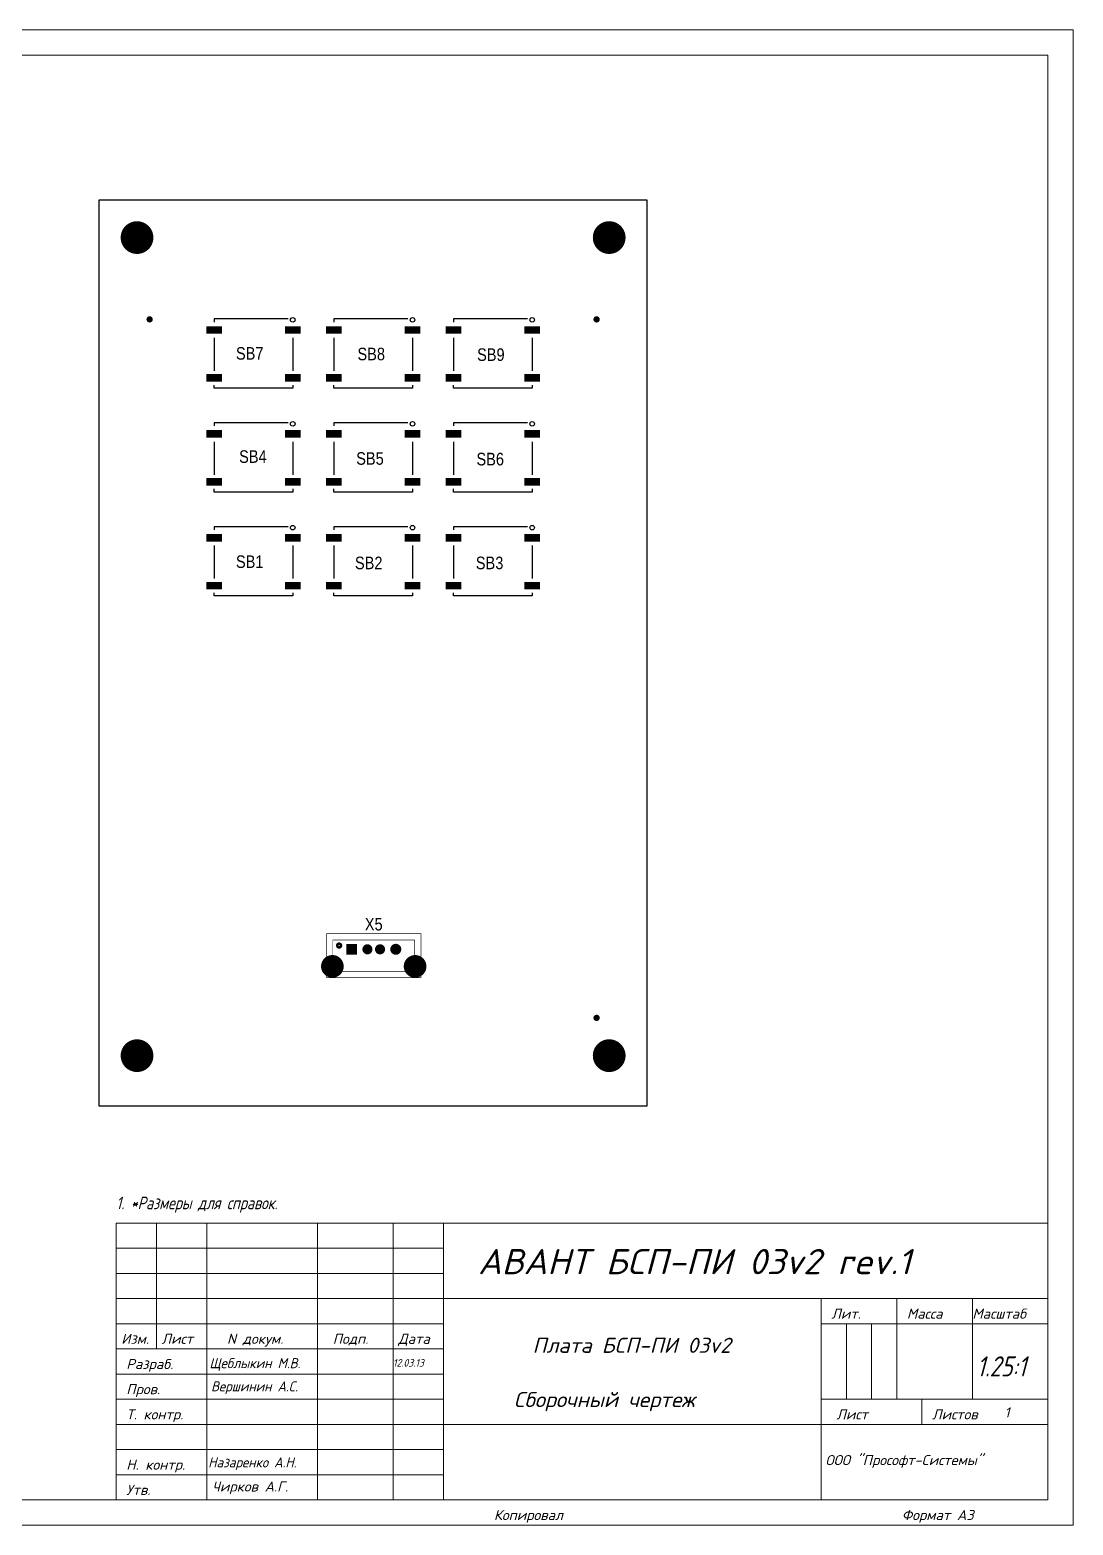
# Model space of a CAD drawing. Extents: x 25 to 880, y 8 to 306.
# Drawn here: x 238.3 to 445.4, y 7.9 to 304.9 of the extents above; entities that cross this region are included whole.
import ezdxf
from ezdxf.enums import TextEntityAlignment as Align

# ---------------------------------------------------------------- set-up
doc = ezdxf.new("R2010")
doc.units = 0
doc.header["$MEASUREMENT"] = 0
for name, color, linetype in [('BOARD', 7, 'Continuous'), ('BOTTOM', 7, 'Continuous'), ('BOTTOM_PIN', 7, 'Continuous')]:
    doc.layers.add(name, color=color, linetype=linetype)
doc.layers.add('РАМКА', color=7, linetype='Continuous', lineweight=0)
doc.styles.add('ADRF1', font='romans', dxfattribs={"oblique": 15})
doc.styles.add('ГОСТ 2.304', font='CS_Gost2304.shx')

# ---------------------------------------------------------------- blocks, each defined once
blk = doc.blocks.new('РАМКА')
at = {"layer": 'РАМКА'}
for p, q in [((420, 297), (0, 297)), ((420, 0), (420, 297)), ((20, 292), (415, 292)), ((415, 292), (415, 5)), ((230, 60), (230, 5)), ((415, 60), (230, 60)), ((238, 60), (238, 35)), ((248, 60), (248, 5)), ((270, 60), (270, 5)), ((285, 60), (285, 5)), ((295, 60), (295, 5)), ((230, 55), (295, 55)), ((230, 50), (295, 50)), ((230, 45), (415, 45)), ((370, 45), (370, 5)), ((385, 45), (385, 25)), ((400, 45), (400, 25)), ((230, 40), (295, 40)), ((370, 40), (415, 40)), ((375, 40), (375, 25)), ((380, 40), (380, 25)), ((230, 35), (295, 35)), ((230, 30), (295, 30)), ((230, 25), (295, 25)), ((370, 25), (415, 25)), ((390, 25), (390, 20)), ((230, 20), (415, 20)), ((230, 15), (295, 15)), ((230, 10), (295, 10)), ((415, 5), (20, 5)), ((0, 0), (420, 0))]:
    blk.add_line(p, q, dxfattribs=at)
at = {"layer": 'РАМКА', "style": 'ADRF1', "oblique": 15}
for s, p in [('Лит.', (372, 41)), ('Масса', (387, 41)), ('Масштаб', (400, 41)), ('Изм.', (231, 36)), ('Лист', (239, 36)), ('N докум.', (252, 36)), ('Подп.', (273, 36)), ('Дата', (286, 36)), ('Разраб.', (232, 31)), ('Пров.', (232, 26)), ('Т. контр.', (232, 21)), ('Лист', (373, 21)), ('Листов', (392, 21)), ('Н. контр.', (232, 11)), ('Утв.', (232, 6)), ('Копировал', (305, 1)), ('Формат A3', (386, 1))]:
    blk.add_text(s, height=2, dxfattribs=at).set_placement(p)

msp = doc.modelspace()

# ---------------------------------------------------------------- linework, layer by layer
at = {"layer": 'BOARD'}
msp.add_lwpolyline([(360.7946, 91.1429), (252.0446, 91.1429), (252.0446, 271.1429), (360.7946, 271.1429)], close=True, dxfattribs=at)
at = {"layer": 'BOTTOM'}
for points in [[(289.5246, 247.4804), (274.8371, 247.4804), (274.8371, 246.8554)], [(313.2946, 247.4804), (298.6071, 247.4804), (298.6071, 246.8554)], [(337.0646, 247.4804), (322.3771, 247.4804), (322.3771, 246.8554)], [(274.8371, 243.7304), (274.8371, 237.1679)], [(290.4621, 243.7304), (290.4621, 237.1679)], [(298.6071, 243.7304), (298.6071, 237.1679)], [(314.2321, 243.7304), (314.2321, 237.1679)], [(322.3771, 243.7304), (322.3771, 237.1679)], [(338.0021, 243.7304), (338.0021, 237.1679)], [(290.4621, 234.3554), (290.4621, 233.7304), (274.8371, 233.7304), (274.8371, 234.3554)], [(314.2321, 234.3554), (314.2321, 233.7304), (298.6071, 233.7304), (298.6071, 234.3554)], [(338.0021, 234.3554), (338.0021, 233.7304), (322.3771, 233.7304), (322.3771, 234.3554)], [(289.5246, 226.8429), (274.8371, 226.8429), (274.8371, 226.2179)], [(313.2946, 226.8429), (298.6071, 226.8429), (298.6071, 226.2179)], [(337.0646, 226.8429), (322.3771, 226.8429), (322.3771, 226.2179)], [(274.8371, 223.0929), (274.8371, 216.5304)], [(290.4621, 223.0929), (290.4621, 216.5304)], [(298.6071, 223.0929), (298.6071, 216.5304)], [(314.2321, 223.0929), (314.2321, 216.5304)], [(322.3771, 223.0929), (322.3771, 216.5304)], [(338.0021, 223.0929), (338.0021, 216.5304)], [(290.4621, 213.7179), (290.4621, 213.0929), (274.8371, 213.0929), (274.8371, 213.7179)], [(314.2321, 213.7179), (314.2321, 213.0929), (298.6071, 213.0929), (298.6071, 213.7179)], [(338.0021, 213.7179), (338.0021, 213.0929), (322.3771, 213.0929), (322.3771, 213.7179)], [(289.5246, 206.2054), (274.8371, 206.2054), (274.8371, 205.5804)], [(313.2946, 206.2054), (298.6071, 206.2054), (298.6071, 205.5804)], [(337.0646, 206.2054), (322.3771, 206.2054), (322.3771, 205.5804)], [(274.8371, 202.4554), (274.8371, 195.8929)], [(290.4621, 202.4554), (290.4621, 195.8929)], [(298.6071, 202.4554), (298.6071, 195.8929)], [(314.2321, 202.4554), (314.2321, 195.8929)], [(322.3771, 202.4554), (322.3771, 195.8929)], [(338.0021, 202.4554), (338.0021, 195.8929)], [(290.4621, 193.0804), (290.4621, 192.4554), (274.8371, 192.4554), (274.8371, 193.0804)], [(314.2321, 193.0804), (314.2321, 192.4554), (298.6071, 192.4554), (298.6071, 193.0804)], [(338.0021, 193.0804), (338.0021, 192.4554), (322.3771, 192.4554), (322.3771, 193.0804)]]:
    msp.add_lwpolyline(points, dxfattribs=at)
for points in [[(290.0109, 247.2929, -1), (290.9134, 247.2929, -1)], [(313.7809, 247.2929, -1), (314.6834, 247.2929, -1)], [(337.5509, 247.2929, -1), (338.4534, 247.2929, -1)], [(290.0109, 226.6554, -1), (290.9134, 226.6554, -1)], [(313.7809, 226.6554, -1), (314.6834, 226.6554, -1)], [(337.5509, 226.6554, -1), (338.4534, 226.6554, -1)], [(290.0109, 206.0179, -1), (290.9134, 206.0179, -1)], [(313.7809, 206.0179, -1), (314.6834, 206.0179, -1)], [(337.5509, 206.0179, -1), (338.4534, 206.0179, -1)]]:
    msp.add_lwpolyline(points, format="xyb", close=True, dxfattribs=at)
at = {"layer": 'BOTTOM', "const_width": 0.125}
for points in [[(306.5446, 125.3929), (297.1696, 125.3929), (297.1696, 116.6429), (315.9196, 116.6429), (315.9196, 125.3929)], [(298.4196, 124.1429), (314.6696, 124.1429), (314.6696, 117.8929), (298.4196, 117.8929)]]:
    msp.add_lwpolyline(points, close=True, dxfattribs=at)
at = {"layer": 'BOTTOM', "const_width": 0.5}
msp.add_lwpolyline([(299.2946, 123.0179, -1), (300.0446, 123.0179, -1)], format="xyb", close=True, dxfattribs=at)
at = {"layer": 'BOTTOM_PIN', "const_width": 0.125}
for points in [[(259.5446, 260.4554, -1), (259.5446, 266.8304, -1)], [(353.2946, 260.4554, -1), (353.2946, 266.8304, -1)], [(262.0446, 246.8341, -1), (262.0446, 247.9591, -1)], [(350.7946, 246.8341, -1), (350.7946, 247.9591, -1)], [(305.2946, 121.3304, -1), (305.2946, 123.2054, -1)], [(307.7946, 121.3304, -1), (307.7946, 123.2054, -1)], [(310.9196, 121.2366, -1), (310.9196, 123.2991, -1)], [(298.3321, 116.6929, -1), (298.3321, 121.0679, -1)], [(314.7571, 116.6929, -1), (314.7571, 121.0679, -1)], [(350.7946, 108.0841, -1), (350.7946, 109.2091, -1)], [(259.5446, 97.9554, -1), (259.5446, 104.3304, -1)], [(353.2946, 97.9554, -1), (353.2946, 104.3304, -1)]]:
    msp.add_lwpolyline(points, format="xyb", close=True, dxfattribs=at)
for points in [[(262.6696, 264.2679), (256.4196, 264.2679)], [(262.6421, 264.3929), (256.4471, 264.3929)], [(262.6096, 264.5179), (256.4796, 264.5179)], [(262.5709, 264.6429), (256.5184, 264.6429)], [(262.5259, 264.7679), (256.5634, 264.7679)], [(262.4759, 264.8929), (256.6134, 264.8929)], [(262.4196, 265.0179), (256.6696, 265.0179)], [(262.3571, 265.1429), (256.7321, 265.1429)], [(262.2859, 265.2679), (256.8034, 265.2679)], [(262.2084, 265.3929), (256.8809, 265.3929)], [(262.1221, 265.5179), (256.9671, 265.5179)], [(262.0259, 265.6429), (257.0634, 265.6429)], [(261.9196, 265.7679), (257.1696, 265.7679)], [(261.8021, 265.8929), (257.2871, 265.8929)], [(261.6696, 266.0179), (257.4196, 266.0179)], [(261.5209, 266.1429), (257.5684, 266.1429)], [(261.3521, 266.2679), (257.7371, 266.2679)], [(261.1559, 266.3929), (257.9334, 266.3929)], [(260.9209, 266.5179), (258.1684, 266.5179)], [(260.6209, 266.6429), (258.4684, 266.6429)], [(260.1721, 266.7679), (258.9171, 266.7679)], [(356.4196, 264.2679), (350.1696, 264.2679)], [(356.3921, 264.3929), (350.1971, 264.3929)], [(356.3596, 264.5179), (350.2296, 264.5179)], [(356.3209, 264.6429), (350.2684, 264.6429)], [(356.2759, 264.7679), (350.3134, 264.7679)], [(356.2259, 264.8929), (350.3634, 264.8929)], [(356.1696, 265.0179), (350.4196, 265.0179)], [(356.1071, 265.1429), (350.4821, 265.1429)], [(356.0359, 265.2679), (350.5534, 265.2679)], [(355.9584, 265.3929), (350.6309, 265.3929)], [(355.8721, 265.5179), (350.7171, 265.5179)], [(355.7759, 265.6429), (350.8134, 265.6429)], [(355.6696, 265.7679), (350.9196, 265.7679)], [(355.5521, 265.8929), (351.0371, 265.8929)], [(355.4196, 266.0179), (351.1696, 266.0179)], [(355.2709, 266.1429), (351.3184, 266.1429)], [(355.1021, 266.2679), (351.4871, 266.2679)], [(354.9059, 266.3929), (351.6834, 266.3929)], [(354.6709, 266.5179), (351.9184, 266.5179)], [(354.3709, 266.6429), (352.2184, 266.6429)], [(353.9221, 266.7679), (352.6671, 266.7679)], [(262.7321, 263.6429), (256.3571, 263.6429)], [(262.7296, 263.7679), (256.3596, 263.7679)], [(262.7296, 263.5179), (256.3596, 263.5179)], [(262.7221, 263.8929), (256.3671, 263.8929)], [(262.7221, 263.3929), (256.3671, 263.3929)], [(262.7096, 264.0179), (256.3796, 264.0179)], [(262.7096, 263.2679), (256.3796, 263.2679)], [(262.6921, 264.1429), (256.3971, 264.1429)], [(262.6921, 263.1429), (256.3971, 263.1429)], [(262.6696, 263.0179), (256.4196, 263.0179)], [(262.6421, 262.8929), (256.4471, 262.8929)], [(262.6096, 262.7679), (256.4796, 262.7679)], [(262.5709, 262.6429), (256.5184, 262.6429)], [(262.5259, 262.5179), (256.5634, 262.5179)], [(262.4759, 262.3929), (256.6134, 262.3929)], [(262.4196, 262.2679), (256.6696, 262.2679)], [(262.3571, 262.1429), (256.7321, 262.1429)], [(262.2859, 262.0179), (256.8034, 262.0179)], [(262.2084, 261.8929), (256.8809, 261.8929)], [(262.1221, 261.7679), (256.9671, 261.7679)], [(262.0259, 261.6429), (257.0634, 261.6429)], [(261.9196, 261.5179), (257.1696, 261.5179)], [(261.8021, 261.3929), (257.2871, 261.3929)], [(356.4821, 263.6429), (350.1071, 263.6429)], [(356.4796, 263.7679), (350.1096, 263.7679)], [(356.4796, 263.5179), (350.1096, 263.5179)], [(356.4721, 263.8929), (350.1171, 263.8929)], [(356.4721, 263.3929), (350.1171, 263.3929)], [(356.4596, 264.0179), (350.1296, 264.0179)], [(356.4596, 263.2679), (350.1296, 263.2679)], [(356.4421, 264.1429), (350.1471, 264.1429)], [(356.4421, 263.1429), (350.1471, 263.1429)], [(356.4196, 263.0179), (350.1696, 263.0179)], [(356.3921, 262.8929), (350.1971, 262.8929)], [(356.3596, 262.7679), (350.2296, 262.7679)], [(356.3209, 262.6429), (350.2684, 262.6429)], [(356.2759, 262.5179), (350.3134, 262.5179)], [(356.2259, 262.3929), (350.3634, 262.3929)], [(356.1696, 262.2679), (350.4196, 262.2679)], [(356.1071, 262.1429), (350.4821, 262.1429)], [(356.0359, 262.0179), (350.5534, 262.0179)], [(355.9584, 261.8929), (350.6309, 261.8929)], [(355.8721, 261.7679), (350.7171, 261.7679)], [(355.7759, 261.6429), (350.8134, 261.6429)], [(355.6696, 261.5179), (350.9196, 261.5179)], [(355.5521, 261.3929), (351.0371, 261.3929)], [(261.6696, 261.2679), (257.4196, 261.2679)], [(261.5209, 261.1429), (257.5684, 261.1429)], [(261.3521, 261.0179), (257.7371, 261.0179)], [(261.1559, 260.8929), (257.9334, 260.8929)], [(260.9209, 260.7679), (258.1684, 260.7679)], [(260.6209, 260.6429), (258.4684, 260.6429)], [(260.1721, 260.5179), (258.9171, 260.5179)], [(355.4196, 261.2679), (351.1696, 261.2679)], [(355.2709, 261.1429), (351.3184, 261.1429)], [(355.1021, 261.0179), (351.4871, 261.0179)], [(354.9059, 260.8929), (351.6834, 260.8929)], [(354.6709, 260.7679), (351.9184, 260.7679)], [(354.3709, 260.6429), (352.2184, 260.6429)], [(353.9221, 260.5179), (352.6671, 260.5179)], [(262.6059, 247.3929), (261.4834, 247.3929)], [(262.5934, 247.5179), (261.4959, 247.5179)], [(262.5921, 247.2679), (261.4971, 247.2679)], [(262.5496, 247.6429), (261.5396, 247.6429)], [(262.5459, 247.1429), (261.5434, 247.1429)], [(262.4671, 247.7679), (261.6221, 247.7679)], [(262.4596, 247.0179), (261.6296, 247.0179)], [(262.3084, 247.8929), (261.7809, 247.8929)], [(262.2946, 246.8929), (261.7946, 246.8929)], [(351.3559, 247.3929), (350.2334, 247.3929)], [(351.3434, 247.5179), (350.2459, 247.5179)], [(351.3421, 247.2679), (350.2471, 247.2679)], [(351.2996, 247.6429), (350.2896, 247.6429)], [(351.2959, 247.1429), (350.2934, 247.1429)], [(351.2171, 247.7679), (350.3721, 247.7679)], [(351.2096, 247.0179), (350.3796, 247.0179)], [(351.0584, 247.8929), (350.5309, 247.8929)], [(351.0446, 246.8929), (350.5446, 246.8929)], [(276.3371, 245.8929), (273.3371, 245.8929)], [(276.3371, 245.7679), (273.3371, 245.7679)], [(276.3371, 245.6429), (273.3371, 245.6429)], [(276.3371, 245.5179), (273.3371, 245.5179)], [(276.3371, 245.3929), (273.3371, 245.3929)], [(276.3371, 245.2679), (273.3371, 245.2679)], [(276.3371, 245.1429), (273.3371, 245.1429)], [(276.3371, 245.0179), (273.3371, 245.0179)], [(276.3371, 244.8929), (273.3371, 244.8929)], [(276.3371, 244.7679), (273.3371, 244.7679)], [(276.3371, 244.6429), (273.3371, 244.6429)], [(291.9621, 245.8929), (288.9621, 245.8929)], [(291.9621, 245.7679), (288.9621, 245.7679)], [(291.9621, 245.6429), (288.9621, 245.6429)], [(291.9621, 245.5179), (288.9621, 245.5179)], [(291.9621, 245.3929), (288.9621, 245.3929)], [(291.9621, 245.2679), (288.9621, 245.2679)], [(291.9621, 245.1429), (288.9621, 245.1429)], [(291.9621, 245.0179), (288.9621, 245.0179)], [(291.9621, 244.8929), (288.9621, 244.8929)], [(291.9621, 244.7679), (288.9621, 244.7679)], [(291.9621, 244.6429), (288.9621, 244.6429)], [(300.1071, 245.8929), (297.1071, 245.8929)], [(300.1071, 245.7679), (297.1071, 245.7679)], [(300.1071, 245.6429), (297.1071, 245.6429)], [(300.1071, 245.5179), (297.1071, 245.5179)], [(300.1071, 245.3929), (297.1071, 245.3929)], [(300.1071, 245.2679), (297.1071, 245.2679)], [(300.1071, 245.1429), (297.1071, 245.1429)], [(300.1071, 245.0179), (297.1071, 245.0179)], [(300.1071, 244.8929), (297.1071, 244.8929)], [(300.1071, 244.7679), (297.1071, 244.7679)], [(300.1071, 244.6429), (297.1071, 244.6429)], [(315.7321, 245.8929), (312.7321, 245.8929)], [(315.7321, 245.7679), (312.7321, 245.7679)], [(315.7321, 245.6429), (312.7321, 245.6429)], [(315.7321, 245.5179), (312.7321, 245.5179)], [(315.7321, 245.3929), (312.7321, 245.3929)], [(315.7321, 245.2679), (312.7321, 245.2679)], [(315.7321, 245.1429), (312.7321, 245.1429)], [(315.7321, 245.0179), (312.7321, 245.0179)], [(315.7321, 244.8929), (312.7321, 244.8929)], [(315.7321, 244.7679), (312.7321, 244.7679)], [(315.7321, 244.6429), (312.7321, 244.6429)], [(323.8771, 245.8929), (320.8771, 245.8929)], [(323.8771, 245.7679), (320.8771, 245.7679)], [(323.8771, 245.6429), (320.8771, 245.6429)], [(323.8771, 245.5179), (320.8771, 245.5179)], [(323.8771, 245.3929), (320.8771, 245.3929)], [(323.8771, 245.2679), (320.8771, 245.2679)], [(323.8771, 245.1429), (320.8771, 245.1429)], [(323.8771, 245.0179), (320.8771, 245.0179)], [(323.8771, 244.8929), (320.8771, 244.8929)], [(323.8771, 244.7679), (320.8771, 244.7679)], [(323.8771, 244.6429), (320.8771, 244.6429)], [(339.5021, 245.8929), (336.5021, 245.8929)], [(339.5021, 245.7679), (336.5021, 245.7679)], [(339.5021, 245.6429), (336.5021, 245.6429)], [(339.5021, 245.5179), (336.5021, 245.5179)], [(339.5021, 245.3929), (336.5021, 245.3929)], [(339.5021, 245.2679), (336.5021, 245.2679)], [(339.5021, 245.1429), (336.5021, 245.1429)], [(339.5021, 245.0179), (336.5021, 245.0179)], [(339.5021, 244.8929), (336.5021, 244.8929)], [(339.5021, 244.7679), (336.5021, 244.7679)], [(339.5021, 244.6429), (336.5021, 244.6429)], [(276.3371, 236.3929), (273.3371, 236.3929)], [(276.3371, 236.2679), (273.3371, 236.2679)], [(276.3371, 236.1429), (273.3371, 236.1429)], [(276.3371, 236.0179), (273.3371, 236.0179)], [(276.3371, 235.8929), (273.3371, 235.8929)], [(276.3371, 235.7679), (273.3371, 235.7679)], [(276.3371, 235.6429), (273.3371, 235.6429)], [(276.3371, 235.5179), (273.3371, 235.5179)], [(276.3371, 235.3929), (273.3371, 235.3929)], [(276.3371, 235.2679), (273.3371, 235.2679)], [(276.3371, 235.1429), (273.3371, 235.1429)], [(291.9621, 236.3929), (288.9621, 236.3929)], [(291.9621, 236.2679), (288.9621, 236.2679)], [(291.9621, 236.1429), (288.9621, 236.1429)], [(291.9621, 236.0179), (288.9621, 236.0179)], [(291.9621, 235.8929), (288.9621, 235.8929)], [(291.9621, 235.7679), (288.9621, 235.7679)], [(291.9621, 235.6429), (288.9621, 235.6429)], [(291.9621, 235.5179), (288.9621, 235.5179)], [(291.9621, 235.3929), (288.9621, 235.3929)], [(291.9621, 235.2679), (288.9621, 235.2679)], [(291.9621, 235.1429), (288.9621, 235.1429)], [(300.1071, 236.3929), (297.1071, 236.3929)], [(300.1071, 236.2679), (297.1071, 236.2679)], [(300.1071, 236.1429), (297.1071, 236.1429)], [(300.1071, 236.0179), (297.1071, 236.0179)], [(300.1071, 235.8929), (297.1071, 235.8929)], [(300.1071, 235.7679), (297.1071, 235.7679)], [(300.1071, 235.6429), (297.1071, 235.6429)], [(300.1071, 235.5179), (297.1071, 235.5179)], [(300.1071, 235.3929), (297.1071, 235.3929)], [(300.1071, 235.2679), (297.1071, 235.2679)], [(300.1071, 235.1429), (297.1071, 235.1429)], [(315.7321, 236.3929), (312.7321, 236.3929)], [(315.7321, 236.2679), (312.7321, 236.2679)], [(315.7321, 236.1429), (312.7321, 236.1429)], [(315.7321, 236.0179), (312.7321, 236.0179)], [(315.7321, 235.8929), (312.7321, 235.8929)], [(315.7321, 235.7679), (312.7321, 235.7679)], [(315.7321, 235.6429), (312.7321, 235.6429)], [(315.7321, 235.5179), (312.7321, 235.5179)], [(315.7321, 235.3929), (312.7321, 235.3929)], [(315.7321, 235.2679), (312.7321, 235.2679)], [(315.7321, 235.1429), (312.7321, 235.1429)], [(323.8771, 236.3929), (320.8771, 236.3929)], [(323.8771, 236.2679), (320.8771, 236.2679)], [(323.8771, 236.1429), (320.8771, 236.1429)], [(323.8771, 236.0179), (320.8771, 236.0179)], [(323.8771, 235.8929), (320.8771, 235.8929)], [(323.8771, 235.7679), (320.8771, 235.7679)], [(323.8771, 235.6429), (320.8771, 235.6429)], [(323.8771, 235.5179), (320.8771, 235.5179)], [(323.8771, 235.3929), (320.8771, 235.3929)], [(323.8771, 235.2679), (320.8771, 235.2679)], [(323.8771, 235.1429), (320.8771, 235.1429)], [(339.5021, 236.3929), (336.5021, 236.3929)], [(339.5021, 236.2679), (336.5021, 236.2679)], [(339.5021, 236.1429), (336.5021, 236.1429)], [(339.5021, 236.0179), (336.5021, 236.0179)], [(339.5021, 235.8929), (336.5021, 235.8929)], [(339.5021, 235.7679), (336.5021, 235.7679)], [(339.5021, 235.6429), (336.5021, 235.6429)], [(339.5021, 235.5179), (336.5021, 235.5179)], [(339.5021, 235.3929), (336.5021, 235.3929)], [(339.5021, 235.2679), (336.5021, 235.2679)], [(339.5021, 235.1429), (336.5021, 235.1429)], [(276.3371, 225.2679), (273.3371, 225.2679)], [(276.3371, 225.1429), (273.3371, 225.1429)], [(276.3371, 225.0179), (273.3371, 225.0179)], [(276.3371, 224.8929), (273.3371, 224.8929)], [(276.3371, 224.7679), (273.3371, 224.7679)], [(276.3371, 224.6429), (273.3371, 224.6429)], [(276.3371, 224.5179), (273.3371, 224.5179)], [(276.3371, 224.3929), (273.3371, 224.3929)], [(276.3371, 224.2679), (273.3371, 224.2679)], [(276.3371, 224.1429), (273.3371, 224.1429)], [(276.3371, 224.0179), (273.3371, 224.0179)], [(291.9621, 225.2679), (288.9621, 225.2679)], [(291.9621, 225.1429), (288.9621, 225.1429)], [(291.9621, 225.0179), (288.9621, 225.0179)], [(291.9621, 224.8929), (288.9621, 224.8929)], [(291.9621, 224.7679), (288.9621, 224.7679)], [(291.9621, 224.6429), (288.9621, 224.6429)], [(291.9621, 224.5179), (288.9621, 224.5179)], [(291.9621, 224.3929), (288.9621, 224.3929)], [(291.9621, 224.2679), (288.9621, 224.2679)], [(291.9621, 224.1429), (288.9621, 224.1429)], [(291.9621, 224.0179), (288.9621, 224.0179)], [(300.1071, 225.2679), (297.1071, 225.2679)], [(300.1071, 225.1429), (297.1071, 225.1429)], [(300.1071, 225.0179), (297.1071, 225.0179)], [(300.1071, 224.8929), (297.1071, 224.8929)], [(300.1071, 224.7679), (297.1071, 224.7679)], [(300.1071, 224.6429), (297.1071, 224.6429)], [(300.1071, 224.5179), (297.1071, 224.5179)], [(300.1071, 224.3929), (297.1071, 224.3929)], [(300.1071, 224.2679), (297.1071, 224.2679)], [(300.1071, 224.1429), (297.1071, 224.1429)], [(300.1071, 224.0179), (297.1071, 224.0179)], [(315.7321, 225.2679), (312.7321, 225.2679)], [(315.7321, 225.1429), (312.7321, 225.1429)], [(315.7321, 225.0179), (312.7321, 225.0179)], [(315.7321, 224.8929), (312.7321, 224.8929)], [(315.7321, 224.7679), (312.7321, 224.7679)], [(315.7321, 224.6429), (312.7321, 224.6429)], [(315.7321, 224.5179), (312.7321, 224.5179)], [(315.7321, 224.3929), (312.7321, 224.3929)], [(315.7321, 224.2679), (312.7321, 224.2679)], [(315.7321, 224.1429), (312.7321, 224.1429)], [(315.7321, 224.0179), (312.7321, 224.0179)], [(323.8771, 225.2679), (320.8771, 225.2679)], [(323.8771, 225.1429), (320.8771, 225.1429)], [(323.8771, 225.0179), (320.8771, 225.0179)], [(323.8771, 224.8929), (320.8771, 224.8929)], [(323.8771, 224.7679), (320.8771, 224.7679)], [(323.8771, 224.6429), (320.8771, 224.6429)], [(323.8771, 224.5179), (320.8771, 224.5179)], [(323.8771, 224.3929), (320.8771, 224.3929)], [(323.8771, 224.2679), (320.8771, 224.2679)], [(323.8771, 224.1429), (320.8771, 224.1429)], [(323.8771, 224.0179), (320.8771, 224.0179)], [(339.5021, 225.2679), (336.5021, 225.2679)], [(339.5021, 225.1429), (336.5021, 225.1429)], [(339.5021, 225.0179), (336.5021, 225.0179)], [(339.5021, 224.8929), (336.5021, 224.8929)], [(339.5021, 224.7679), (336.5021, 224.7679)], [(339.5021, 224.6429), (336.5021, 224.6429)], [(339.5021, 224.5179), (336.5021, 224.5179)], [(339.5021, 224.3929), (336.5021, 224.3929)], [(339.5021, 224.2679), (336.5021, 224.2679)], [(339.5021, 224.1429), (336.5021, 224.1429)], [(339.5021, 224.0179), (336.5021, 224.0179)], [(276.3371, 215.7679), (273.3371, 215.7679)], [(276.3371, 215.6429), (273.3371, 215.6429)], [(276.3371, 215.5179), (273.3371, 215.5179)], [(276.3371, 215.3929), (273.3371, 215.3929)], [(276.3371, 215.2679), (273.3371, 215.2679)], [(276.3371, 215.1429), (273.3371, 215.1429)], [(276.3371, 215.0179), (273.3371, 215.0179)], [(276.3371, 214.8929), (273.3371, 214.8929)], [(276.3371, 214.7679), (273.3371, 214.7679)], [(276.3371, 214.6429), (273.3371, 214.6429)], [(276.3371, 214.5179), (273.3371, 214.5179)], [(291.9621, 215.7679), (288.9621, 215.7679)], [(291.9621, 215.6429), (288.9621, 215.6429)], [(291.9621, 215.5179), (288.9621, 215.5179)], [(291.9621, 215.3929), (288.9621, 215.3929)], [(291.9621, 215.2679), (288.9621, 215.2679)], [(291.9621, 215.1429), (288.9621, 215.1429)], [(291.9621, 215.0179), (288.9621, 215.0179)], [(291.9621, 214.8929), (288.9621, 214.8929)], [(291.9621, 214.7679), (288.9621, 214.7679)], [(291.9621, 214.6429), (288.9621, 214.6429)], [(291.9621, 214.5179), (288.9621, 214.5179)], [(300.1071, 215.7679), (297.1071, 215.7679)], [(300.1071, 215.6429), (297.1071, 215.6429)], [(300.1071, 215.5179), (297.1071, 215.5179)], [(300.1071, 215.3929), (297.1071, 215.3929)], [(300.1071, 215.2679), (297.1071, 215.2679)], [(300.1071, 215.1429), (297.1071, 215.1429)], [(300.1071, 215.0179), (297.1071, 215.0179)], [(300.1071, 214.8929), (297.1071, 214.8929)], [(300.1071, 214.7679), (297.1071, 214.7679)], [(300.1071, 214.6429), (297.1071, 214.6429)], [(300.1071, 214.5179), (297.1071, 214.5179)], [(315.7321, 215.7679), (312.7321, 215.7679)], [(315.7321, 215.6429), (312.7321, 215.6429)], [(315.7321, 215.5179), (312.7321, 215.5179)], [(315.7321, 215.3929), (312.7321, 215.3929)], [(315.7321, 215.2679), (312.7321, 215.2679)], [(315.7321, 215.1429), (312.7321, 215.1429)], [(315.7321, 215.0179), (312.7321, 215.0179)], [(315.7321, 214.8929), (312.7321, 214.8929)], [(315.7321, 214.7679), (312.7321, 214.7679)], [(315.7321, 214.6429), (312.7321, 214.6429)], [(315.7321, 214.5179), (312.7321, 214.5179)], [(323.8771, 215.7679), (320.8771, 215.7679)], [(323.8771, 215.6429), (320.8771, 215.6429)], [(323.8771, 215.5179), (320.8771, 215.5179)], [(323.8771, 215.3929), (320.8771, 215.3929)], [(323.8771, 215.2679), (320.8771, 215.2679)], [(323.8771, 215.1429), (320.8771, 215.1429)], [(323.8771, 215.0179), (320.8771, 215.0179)], [(323.8771, 214.8929), (320.8771, 214.8929)], [(323.8771, 214.7679), (320.8771, 214.7679)], [(323.8771, 214.6429), (320.8771, 214.6429)], [(323.8771, 214.5179), (320.8771, 214.5179)], [(339.5021, 215.7679), (336.5021, 215.7679)], [(339.5021, 215.6429), (336.5021, 215.6429)], [(339.5021, 215.5179), (336.5021, 215.5179)], [(339.5021, 215.3929), (336.5021, 215.3929)], [(339.5021, 215.2679), (336.5021, 215.2679)], [(339.5021, 215.1429), (336.5021, 215.1429)], [(339.5021, 215.0179), (336.5021, 215.0179)], [(339.5021, 214.8929), (336.5021, 214.8929)], [(339.5021, 214.7679), (336.5021, 214.7679)], [(339.5021, 214.6429), (336.5021, 214.6429)], [(339.5021, 214.5179), (336.5021, 214.5179)], [(276.3371, 204.6429), (273.3371, 204.6429)], [(276.3371, 204.5179), (273.3371, 204.5179)], [(276.3371, 204.3929), (273.3371, 204.3929)], [(276.3371, 204.2679), (273.3371, 204.2679)], [(276.3371, 204.1429), (273.3371, 204.1429)], [(276.3371, 204.0179), (273.3371, 204.0179)], [(276.3371, 203.8929), (273.3371, 203.8929)], [(276.3371, 203.7679), (273.3371, 203.7679)], [(276.3371, 203.6429), (273.3371, 203.6429)], [(276.3371, 203.5179), (273.3371, 203.5179)], [(276.3371, 203.3929), (273.3371, 203.3929)], [(291.9621, 204.6429), (288.9621, 204.6429)], [(291.9621, 204.5179), (288.9621, 204.5179)], [(291.9621, 204.3929), (288.9621, 204.3929)], [(291.9621, 204.2679), (288.9621, 204.2679)], [(291.9621, 204.1429), (288.9621, 204.1429)], [(291.9621, 204.0179), (288.9621, 204.0179)], [(291.9621, 203.8929), (288.9621, 203.8929)], [(291.9621, 203.7679), (288.9621, 203.7679)], [(291.9621, 203.6429), (288.9621, 203.6429)], [(291.9621, 203.5179), (288.9621, 203.5179)], [(291.9621, 203.3929), (288.9621, 203.3929)], [(300.1071, 204.6429), (297.1071, 204.6429)], [(300.1071, 204.5179), (297.1071, 204.5179)], [(300.1071, 204.3929), (297.1071, 204.3929)], [(300.1071, 204.2679), (297.1071, 204.2679)], [(300.1071, 204.1429), (297.1071, 204.1429)], [(300.1071, 204.0179), (297.1071, 204.0179)], [(300.1071, 203.8929), (297.1071, 203.8929)], [(300.1071, 203.7679), (297.1071, 203.7679)], [(300.1071, 203.6429), (297.1071, 203.6429)], [(300.1071, 203.5179), (297.1071, 203.5179)], [(300.1071, 203.3929), (297.1071, 203.3929)], [(315.7321, 204.6429), (312.7321, 204.6429)], [(315.7321, 204.5179), (312.7321, 204.5179)], [(315.7321, 204.3929), (312.7321, 204.3929)], [(315.7321, 204.2679), (312.7321, 204.2679)], [(315.7321, 204.1429), (312.7321, 204.1429)], [(315.7321, 204.0179), (312.7321, 204.0179)], [(315.7321, 203.8929), (312.7321, 203.8929)], [(315.7321, 203.7679), (312.7321, 203.7679)], [(315.7321, 203.6429), (312.7321, 203.6429)], [(315.7321, 203.5179), (312.7321, 203.5179)], [(315.7321, 203.3929), (312.7321, 203.3929)], [(323.8771, 204.6429), (320.8771, 204.6429)], [(323.8771, 204.5179), (320.8771, 204.5179)], [(323.8771, 204.3929), (320.8771, 204.3929)], [(323.8771, 204.2679), (320.8771, 204.2679)], [(323.8771, 204.1429), (320.8771, 204.1429)], [(323.8771, 204.0179), (320.8771, 204.0179)], [(323.8771, 203.8929), (320.8771, 203.8929)], [(323.8771, 203.7679), (320.8771, 203.7679)], [(323.8771, 203.6429), (320.8771, 203.6429)], [(323.8771, 203.5179), (320.8771, 203.5179)], [(323.8771, 203.3929), (320.8771, 203.3929)], [(339.5021, 204.6429), (336.5021, 204.6429)], [(339.5021, 204.5179), (336.5021, 204.5179)], [(339.5021, 204.3929), (336.5021, 204.3929)], [(339.5021, 204.2679), (336.5021, 204.2679)], [(339.5021, 204.1429), (336.5021, 204.1429)], [(339.5021, 204.0179), (336.5021, 204.0179)], [(339.5021, 203.8929), (336.5021, 203.8929)], [(339.5021, 203.7679), (336.5021, 203.7679)], [(339.5021, 203.6429), (336.5021, 203.6429)], [(339.5021, 203.5179), (336.5021, 203.5179)], [(339.5021, 203.3929), (336.5021, 203.3929)], [(276.3371, 195.1429), (273.3371, 195.1429)], [(276.3371, 195.0179), (273.3371, 195.0179)], [(276.3371, 194.8929), (273.3371, 194.8929)], [(276.3371, 194.7679), (273.3371, 194.7679)], [(276.3371, 194.6429), (273.3371, 194.6429)], [(276.3371, 194.5179), (273.3371, 194.5179)], [(276.3371, 194.3929), (273.3371, 194.3929)], [(276.3371, 194.2679), (273.3371, 194.2679)], [(276.3371, 194.1429), (273.3371, 194.1429)], [(276.3371, 194.0179), (273.3371, 194.0179)], [(276.3371, 193.8929), (273.3371, 193.8929)], [(291.9621, 195.1429), (288.9621, 195.1429)], [(291.9621, 195.0179), (288.9621, 195.0179)], [(291.9621, 194.8929), (288.9621, 194.8929)], [(291.9621, 194.7679), (288.9621, 194.7679)], [(291.9621, 194.6429), (288.9621, 194.6429)], [(291.9621, 194.5179), (288.9621, 194.5179)], [(291.9621, 194.3929), (288.9621, 194.3929)], [(291.9621, 194.2679), (288.9621, 194.2679)], [(291.9621, 194.1429), (288.9621, 194.1429)], [(291.9621, 194.0179), (288.9621, 194.0179)], [(291.9621, 193.8929), (288.9621, 193.8929)], [(300.1071, 195.1429), (297.1071, 195.1429)], [(300.1071, 195.0179), (297.1071, 195.0179)], [(300.1071, 194.8929), (297.1071, 194.8929)], [(300.1071, 194.7679), (297.1071, 194.7679)], [(300.1071, 194.6429), (297.1071, 194.6429)], [(300.1071, 194.5179), (297.1071, 194.5179)], [(300.1071, 194.3929), (297.1071, 194.3929)], [(300.1071, 194.2679), (297.1071, 194.2679)], [(300.1071, 194.1429), (297.1071, 194.1429)], [(300.1071, 194.0179), (297.1071, 194.0179)], [(300.1071, 193.8929), (297.1071, 193.8929)], [(315.7321, 195.1429), (312.7321, 195.1429)], [(315.7321, 195.0179), (312.7321, 195.0179)], [(315.7321, 194.8929), (312.7321, 194.8929)], [(315.7321, 194.7679), (312.7321, 194.7679)], [(315.7321, 194.6429), (312.7321, 194.6429)], [(315.7321, 194.5179), (312.7321, 194.5179)], [(315.7321, 194.3929), (312.7321, 194.3929)], [(315.7321, 194.2679), (312.7321, 194.2679)], [(315.7321, 194.1429), (312.7321, 194.1429)], [(315.7321, 194.0179), (312.7321, 194.0179)], [(315.7321, 193.8929), (312.7321, 193.8929)], [(323.8771, 195.1429), (320.8771, 195.1429)], [(323.8771, 195.0179), (320.8771, 195.0179)], [(323.8771, 194.8929), (320.8771, 194.8929)], [(323.8771, 194.7679), (320.8771, 194.7679)], [(323.8771, 194.6429), (320.8771, 194.6429)], [(323.8771, 194.5179), (320.8771, 194.5179)], [(323.8771, 194.3929), (320.8771, 194.3929)], [(323.8771, 194.2679), (320.8771, 194.2679)], [(323.8771, 194.1429), (320.8771, 194.1429)], [(323.8771, 194.0179), (320.8771, 194.0179)], [(323.8771, 193.8929), (320.8771, 193.8929)], [(339.5021, 195.1429), (336.5021, 195.1429)], [(339.5021, 195.0179), (336.5021, 195.0179)], [(339.5021, 194.8929), (336.5021, 194.8929)], [(339.5021, 194.7679), (336.5021, 194.7679)], [(339.5021, 194.6429), (336.5021, 194.6429)], [(339.5021, 194.5179), (336.5021, 194.5179)], [(339.5021, 194.3929), (336.5021, 194.3929)], [(339.5021, 194.2679), (336.5021, 194.2679)], [(339.5021, 194.1429), (336.5021, 194.1429)], [(339.5021, 194.0179), (336.5021, 194.0179)], [(339.5021, 193.8929), (336.5021, 193.8929)], [(303.1696, 123.2679), (301.1696, 123.2679)], [(303.1696, 123.1429), (301.1696, 123.1429)], [(303.1696, 123.0179), (301.1696, 123.0179)], [(303.1696, 122.8929), (301.1696, 122.8929)], [(303.1696, 122.7679), (301.1696, 122.7679)], [(303.1696, 122.6429), (301.1696, 122.6429)], [(303.1696, 122.5179), (301.1696, 122.5179)], [(303.1696, 122.3929), (301.1696, 122.3929)], [(303.1696, 122.2679), (301.1696, 122.2679)], [(303.1696, 122.1429), (301.1696, 122.1429)], [(303.1696, 122.0179), (301.1696, 122.0179)], [(303.1696, 121.8929), (301.1696, 121.8929)], [(303.1696, 121.7679), (301.1696, 121.7679)], [(306.2321, 122.2679), (304.3571, 122.2679)], [(306.2234, 122.3929), (304.3659, 122.3929)], [(306.2234, 122.1429), (304.3659, 122.1429)], [(306.1971, 122.5179), (304.3921, 122.5179)], [(306.1971, 122.0179), (304.3921, 122.0179)], [(306.1534, 122.6429), (304.4359, 122.6429)], [(306.1534, 121.8929), (304.4359, 121.8929)], [(306.0871, 122.7679), (304.5021, 122.7679)], [(306.0871, 121.7679), (304.5021, 121.7679)], [(305.9934, 122.8929), (304.5959, 122.8929)], [(305.8571, 123.0179), (304.7321, 123.0179)], [(305.6309, 123.1429), (304.9584, 123.1429)], [(308.7321, 122.2679), (306.8571, 122.2679)], [(308.7234, 122.3929), (306.8659, 122.3929)], [(308.7234, 122.1429), (306.8659, 122.1429)], [(308.6971, 122.5179), (306.8921, 122.5179)], [(308.6971, 122.0179), (306.8921, 122.0179)], [(308.6534, 122.6429), (306.9359, 122.6429)], [(308.6534, 121.8929), (306.9359, 121.8929)], [(308.5871, 122.7679), (307.0021, 122.7679)], [(308.5871, 121.7679), (307.0021, 121.7679)], [(308.4934, 122.8929), (307.0959, 122.8929)], [(308.3571, 123.0179), (307.2321, 123.0179)], [(308.1309, 123.1429), (307.4584, 123.1429)], [(311.9509, 122.2679), (309.8884, 122.2679)], [(311.9421, 122.3929), (309.8971, 122.3929)], [(311.9421, 122.1429), (309.8971, 122.1429)], [(311.9196, 122.5179), (309.9196, 122.5179)], [(311.9196, 122.0179), (309.9196, 122.0179)], [(311.8796, 122.6429), (309.9596, 122.6429)], [(311.8796, 121.8929), (309.9596, 121.8929)], [(311.8209, 122.7679), (310.0184, 122.7679)], [(311.8209, 121.7679), (310.0184, 121.7679)], [(311.7396, 122.8929), (310.0996, 122.8929)], [(311.6271, 123.0179), (310.2121, 123.0179)], [(311.4646, 123.1429), (310.3746, 123.1429)], [(311.1709, 123.2679), (310.6684, 123.2679)], [(300.5184, 118.8929), (296.1459, 118.8929)], [(300.5159, 118.7679), (296.1484, 118.7679)], [(300.5146, 119.0179), (296.1496, 119.0179)], [(300.5034, 119.1429), (296.1609, 119.1429)], [(300.4846, 119.2679), (296.1796, 119.2679)], [(300.4584, 119.3929), (296.2059, 119.3929)], [(300.4246, 119.5179), (296.2396, 119.5179)], [(300.3821, 119.6429), (296.2821, 119.6429)], [(300.3309, 119.7679), (296.3334, 119.7679)], [(300.2709, 119.8929), (296.3934, 119.8929)], [(300.1996, 120.0179), (296.4646, 120.0179)], [(300.1184, 120.1429), (296.5459, 120.1429)], [(300.0221, 120.2679), (296.6421, 120.2679)], [(299.9121, 120.3929), (296.7521, 120.3929)], [(299.7821, 120.5179), (296.8821, 120.5179)], [(299.6271, 120.6429), (297.0371, 120.6429)], [(299.4371, 120.7679), (297.2271, 120.7679)], [(299.1884, 120.8929), (297.4759, 120.8929)], [(298.7971, 121.0179), (297.8671, 121.0179)], [(303.1696, 121.6429), (301.1696, 121.6429)], [(303.1696, 121.5179), (301.1696, 121.5179)], [(303.1696, 121.3929), (301.1696, 121.3929)], [(303.1696, 121.2679), (301.1696, 121.2679)], [(305.9934, 121.6429), (304.5959, 121.6429)], [(305.8571, 121.5179), (304.7321, 121.5179)], [(305.6309, 121.3929), (304.9584, 121.3929)], [(308.4934, 121.6429), (307.0959, 121.6429)], [(308.3571, 121.5179), (307.2321, 121.5179)], [(308.1309, 121.3929), (307.4584, 121.3929)], [(311.7396, 121.6429), (310.0996, 121.6429)], [(311.6271, 121.5179), (310.2121, 121.5179)], [(311.4646, 121.3929), (310.3746, 121.3929)], [(311.1709, 121.2679), (310.6684, 121.2679)], [(316.9434, 118.8929), (312.5709, 118.8929)], [(316.9409, 118.7679), (312.5734, 118.7679)], [(316.9396, 119.0179), (312.5746, 119.0179)], [(316.9284, 119.1429), (312.5859, 119.1429)], [(316.9096, 119.2679), (312.6046, 119.2679)], [(316.8834, 119.3929), (312.6309, 119.3929)], [(316.8496, 119.5179), (312.6646, 119.5179)], [(316.8071, 119.6429), (312.7071, 119.6429)], [(316.7559, 119.7679), (312.7584, 119.7679)], [(316.6959, 119.8929), (312.8184, 119.8929)], [(316.6246, 120.0179), (312.8896, 120.0179)], [(316.5434, 120.1429), (312.9709, 120.1429)], [(316.4471, 120.2679), (313.0671, 120.2679)], [(316.3371, 120.3929), (313.1771, 120.3929)], [(316.2071, 120.5179), (313.3071, 120.5179)], [(316.0521, 120.6429), (313.4621, 120.6429)], [(315.8621, 120.7679), (313.6521, 120.7679)], [(315.6134, 120.8929), (313.9009, 120.8929)], [(315.2221, 121.0179), (314.2921, 121.0179)], [(300.5059, 118.6429), (296.1584, 118.6429)], [(300.4884, 118.5179), (296.1759, 118.5179)], [(300.4634, 118.3929), (296.2009, 118.3929)], [(300.4321, 118.2679), (296.2321, 118.2679)], [(300.3909, 118.1429), (296.2734, 118.1429)], [(300.3421, 118.0179), (296.3221, 118.0179)], [(300.2834, 117.8929), (296.3809, 117.8929)], [(300.2146, 117.7679), (296.4496, 117.7679)], [(300.1359, 117.6429), (296.5284, 117.6429)], [(300.0434, 117.5179), (296.6209, 117.5179)], [(299.9359, 117.3929), (296.7284, 117.3929)], [(299.8096, 117.2679), (296.8546, 117.2679)], [(299.6609, 117.1429), (297.0034, 117.1429)], [(299.4784, 117.0179), (297.1859, 117.0179)], [(299.2459, 116.8929), (297.4184, 116.8929)], [(298.8996, 116.7679), (297.7646, 116.7679)], [(316.9309, 118.6429), (312.5834, 118.6429)], [(316.9134, 118.5179), (312.6009, 118.5179)], [(316.8884, 118.3929), (312.6259, 118.3929)], [(316.8571, 118.2679), (312.6571, 118.2679)], [(316.8159, 118.1429), (312.6984, 118.1429)], [(316.7671, 118.0179), (312.7471, 118.0179)], [(316.7084, 117.8929), (312.8059, 117.8929)], [(316.6396, 117.7679), (312.8746, 117.7679)], [(316.5609, 117.6429), (312.9534, 117.6429)], [(316.4684, 117.5179), (313.0459, 117.5179)], [(316.3609, 117.3929), (313.1534, 117.3929)], [(316.2346, 117.2679), (313.2796, 117.2679)], [(316.0859, 117.1429), (313.4284, 117.1429)], [(315.9034, 117.0179), (313.6109, 117.0179)], [(315.6709, 116.8929), (313.8434, 116.8929)], [(315.3246, 116.7679), (314.1896, 116.7679)], [(351.3559, 108.6429), (350.2334, 108.6429)], [(351.3434, 108.7679), (350.2459, 108.7679)], [(351.3421, 108.5179), (350.2471, 108.5179)], [(351.2996, 108.8929), (350.2896, 108.8929)], [(351.2959, 108.3929), (350.2934, 108.3929)], [(351.2171, 109.0179), (350.3721, 109.0179)], [(351.2096, 108.2679), (350.3796, 108.2679)], [(351.0584, 109.1429), (350.5309, 109.1429)], [(351.0446, 108.1429), (350.5446, 108.1429)], [(261.1559, 103.8929), (257.9334, 103.8929)], [(260.9209, 104.0179), (258.1684, 104.0179)], [(260.6209, 104.1429), (258.4684, 104.1429)], [(260.1721, 104.2679), (258.9171, 104.2679)], [(354.9059, 103.8929), (351.6834, 103.8929)], [(354.6709, 104.0179), (351.9184, 104.0179)], [(354.3709, 104.1429), (352.2184, 104.1429)], [(353.9221, 104.2679), (352.6671, 104.2679)], [(262.7321, 101.1429), (256.3571, 101.1429)], [(262.7296, 101.2679), (256.3596, 101.2679)], [(262.7296, 101.0179), (256.3596, 101.0179)], [(262.7221, 101.3929), (256.3671, 101.3929)], [(262.7096, 101.5179), (256.3796, 101.5179)], [(262.6921, 101.6429), (256.3971, 101.6429)], [(262.6696, 101.7679), (256.4196, 101.7679)], [(262.6421, 101.8929), (256.4471, 101.8929)], [(262.6096, 102.0179), (256.4796, 102.0179)], [(262.5709, 102.1429), (256.5184, 102.1429)], [(262.5259, 102.2679), (256.5634, 102.2679)], [(262.4759, 102.3929), (256.6134, 102.3929)], [(262.4196, 102.5179), (256.6696, 102.5179)], [(262.3571, 102.6429), (256.7321, 102.6429)], [(262.2859, 102.7679), (256.8034, 102.7679)], [(262.2084, 102.8929), (256.8809, 102.8929)], [(262.1221, 103.0179), (256.9671, 103.0179)], [(262.0259, 103.1429), (257.0634, 103.1429)], [(261.9196, 103.2679), (257.1696, 103.2679)], [(261.8021, 103.3929), (257.2871, 103.3929)], [(261.6696, 103.5179), (257.4196, 103.5179)], [(261.5209, 103.6429), (257.5684, 103.6429)], [(261.3521, 103.7679), (257.7371, 103.7679)], [(356.4821, 101.1429), (350.1071, 101.1429)], [(356.4796, 101.2679), (350.1096, 101.2679)], [(356.4796, 101.0179), (350.1096, 101.0179)], [(356.4721, 101.3929), (350.1171, 101.3929)], [(356.4596, 101.5179), (350.1296, 101.5179)], [(356.4421, 101.6429), (350.1471, 101.6429)], [(356.4196, 101.7679), (350.1696, 101.7679)], [(356.3921, 101.8929), (350.1971, 101.8929)], [(356.3596, 102.0179), (350.2296, 102.0179)], [(356.3209, 102.1429), (350.2684, 102.1429)], [(356.2759, 102.2679), (350.3134, 102.2679)], [(356.2259, 102.3929), (350.3634, 102.3929)], [(356.1696, 102.5179), (350.4196, 102.5179)], [(356.1071, 102.6429), (350.4821, 102.6429)], [(356.0359, 102.7679), (350.5534, 102.7679)], [(355.9584, 102.8929), (350.6309, 102.8929)], [(355.8721, 103.0179), (350.7171, 103.0179)], [(355.7759, 103.1429), (350.8134, 103.1429)], [(355.6696, 103.2679), (350.9196, 103.2679)], [(355.5521, 103.3929), (351.0371, 103.3929)], [(355.4196, 103.5179), (351.1696, 103.5179)], [(355.2709, 103.6429), (351.3184, 103.6429)], [(355.1021, 103.7679), (351.4871, 103.7679)], [(262.7221, 100.8929), (256.3671, 100.8929)], [(262.7096, 100.7679), (256.3796, 100.7679)], [(262.6921, 100.6429), (256.3971, 100.6429)], [(262.6696, 100.5179), (256.4196, 100.5179)], [(262.6421, 100.3929), (256.4471, 100.3929)], [(262.6096, 100.2679), (256.4796, 100.2679)], [(262.5709, 100.1429), (256.5184, 100.1429)], [(262.5259, 100.0179), (256.5634, 100.0179)], [(262.4759, 99.8929), (256.6134, 99.8929)], [(262.4196, 99.7679), (256.6696, 99.7679)], [(262.3571, 99.6429), (256.7321, 99.6429)], [(262.2859, 99.5179), (256.8034, 99.5179)], [(262.2084, 99.3929), (256.8809, 99.3929)], [(262.1221, 99.2679), (256.9671, 99.2679)], [(262.0259, 99.1429), (257.0634, 99.1429)], [(261.9196, 99.0179), (257.1696, 99.0179)], [(261.8021, 98.8929), (257.2871, 98.8929)], [(261.6696, 98.7679), (257.4196, 98.7679)], [(261.5209, 98.6429), (257.5684, 98.6429)], [(261.3521, 98.5179), (257.7371, 98.5179)], [(261.1559, 98.3929), (257.9334, 98.3929)], [(260.9209, 98.2679), (258.1684, 98.2679)], [(260.6209, 98.1429), (258.4684, 98.1429)], [(260.1721, 98.0179), (258.9171, 98.0179)], [(356.4721, 100.8929), (350.1171, 100.8929)], [(356.4596, 100.7679), (350.1296, 100.7679)], [(356.4421, 100.6429), (350.1471, 100.6429)], [(356.4196, 100.5179), (350.1696, 100.5179)], [(356.3921, 100.3929), (350.1971, 100.3929)], [(356.3596, 100.2679), (350.2296, 100.2679)], [(356.3209, 100.1429), (350.2684, 100.1429)], [(356.2759, 100.0179), (350.3134, 100.0179)], [(356.2259, 99.8929), (350.3634, 99.8929)], [(356.1696, 99.7679), (350.4196, 99.7679)], [(356.1071, 99.6429), (350.4821, 99.6429)], [(356.0359, 99.5179), (350.5534, 99.5179)], [(355.9584, 99.3929), (350.6309, 99.3929)], [(355.8721, 99.2679), (350.7171, 99.2679)], [(355.7759, 99.1429), (350.8134, 99.1429)], [(355.6696, 99.0179), (350.9196, 99.0179)], [(355.5521, 98.8929), (351.0371, 98.8929)], [(355.4196, 98.7679), (351.1696, 98.7679)], [(355.2709, 98.6429), (351.3184, 98.6429)], [(355.1021, 98.5179), (351.4871, 98.5179)], [(354.9059, 98.3929), (351.6834, 98.3929)], [(354.6709, 98.2679), (351.9184, 98.2679)], [(354.3709, 98.1429), (352.2184, 98.1429)], [(353.9221, 98.0179), (352.6671, 98.0179)]]:
    msp.add_lwpolyline(points, dxfattribs=at)
for points in [[(276.3371, 244.6054), (276.3371, 245.9804), (273.3371, 245.9804), (273.3371, 244.6054)], [(291.9621, 244.6054), (291.9621, 245.9804), (288.9621, 245.9804), (288.9621, 244.6054)], [(300.1071, 244.6054), (300.1071, 245.9804), (297.1071, 245.9804), (297.1071, 244.6054)], [(315.7321, 244.6054), (315.7321, 245.9804), (312.7321, 245.9804), (312.7321, 244.6054)], [(323.8771, 244.6054), (323.8771, 245.9804), (320.8771, 245.9804), (320.8771, 244.6054)], [(339.5021, 244.6054), (339.5021, 245.9804), (336.5021, 245.9804), (336.5021, 244.6054)], [(276.3371, 235.0804), (276.3371, 236.4554), (273.3371, 236.4554), (273.3371, 235.0804)], [(291.9621, 235.0804), (291.9621, 236.4554), (288.9621, 236.4554), (288.9621, 235.0804)], [(300.1071, 235.0804), (300.1071, 236.4554), (297.1071, 236.4554), (297.1071, 235.0804)], [(315.7321, 235.0804), (315.7321, 236.4554), (312.7321, 236.4554), (312.7321, 235.0804)], [(323.8771, 235.0804), (323.8771, 236.4554), (320.8771, 236.4554), (320.8771, 235.0804)], [(339.5021, 235.0804), (339.5021, 236.4554), (336.5021, 236.4554), (336.5021, 235.0804)], [(276.3371, 223.9679), (276.3371, 225.3429), (273.3371, 225.3429), (273.3371, 223.9679)], [(291.9621, 223.9679), (291.9621, 225.3429), (288.9621, 225.3429), (288.9621, 223.9679)], [(300.1071, 223.9679), (300.1071, 225.3429), (297.1071, 225.3429), (297.1071, 223.9679)], [(315.7321, 223.9679), (315.7321, 225.3429), (312.7321, 225.3429), (312.7321, 223.9679)], [(323.8771, 223.9679), (323.8771, 225.3429), (320.8771, 225.3429), (320.8771, 223.9679)], [(339.5021, 223.9679), (339.5021, 225.3429), (336.5021, 225.3429), (336.5021, 223.9679)], [(276.3371, 214.4429), (276.3371, 215.8179), (273.3371, 215.8179), (273.3371, 214.4429)], [(291.9621, 214.4429), (291.9621, 215.8179), (288.9621, 215.8179), (288.9621, 214.4429)], [(300.1071, 214.4429), (300.1071, 215.8179), (297.1071, 215.8179), (297.1071, 214.4429)], [(315.7321, 214.4429), (315.7321, 215.8179), (312.7321, 215.8179), (312.7321, 214.4429)], [(323.8771, 214.4429), (323.8771, 215.8179), (320.8771, 215.8179), (320.8771, 214.4429)], [(339.5021, 214.4429), (339.5021, 215.8179), (336.5021, 215.8179), (336.5021, 214.4429)], [(276.3371, 203.3304), (276.3371, 204.7054), (273.3371, 204.7054), (273.3371, 203.3304)], [(291.9621, 203.3304), (291.9621, 204.7054), (288.9621, 204.7054), (288.9621, 203.3304)], [(300.1071, 203.3304), (300.1071, 204.7054), (297.1071, 204.7054), (297.1071, 203.3304)], [(315.7321, 203.3304), (315.7321, 204.7054), (312.7321, 204.7054), (312.7321, 203.3304)], [(323.8771, 203.3304), (323.8771, 204.7054), (320.8771, 204.7054), (320.8771, 203.3304)], [(339.5021, 203.3304), (339.5021, 204.7054), (336.5021, 204.7054), (336.5021, 203.3304)], [(276.3371, 193.8054), (276.3371, 195.1804), (273.3371, 195.1804), (273.3371, 193.8054)], [(291.9621, 193.8054), (291.9621, 195.1804), (288.9621, 195.1804), (288.9621, 193.8054)], [(300.1071, 193.8054), (300.1071, 195.1804), (297.1071, 195.1804), (297.1071, 193.8054)], [(315.7321, 193.8054), (315.7321, 195.1804), (312.7321, 195.1804), (312.7321, 193.8054)], [(323.8771, 193.8054), (323.8771, 195.1804), (320.8771, 195.1804), (320.8771, 193.8054)], [(339.5021, 193.8054), (339.5021, 195.1804), (336.5021, 195.1804), (336.5021, 193.8054)], [(303.1696, 121.2679), (303.1696, 123.2679), (301.1696, 123.2679), (301.1696, 121.2679)]]:
    msp.add_lwpolyline(points, close=True, dxfattribs=at)

# ---------------------------------------------------------------- block references
at = {"layer": 'РАМКА'}
msp.add_blockref('РАМКА', (25.4035, 7.8965), dxfattribs=at)

# ---------------------------------------------------------------- texts
at = {"layer": 'BOARD', "linetype": 'Continuous', "insert": (255.4035, 73.1346), "char_height": 2.5, "width": 180.700783, "attachment_point": 1, "style": 'ГОСТ 2.304'}
msp.add_mtext('{\\Q15;1. *Размеры для справок.}', dxfattribs=at)
at = {"layer": 'BOTTOM', "width": 0.865}
for s, p in [('SB7', (281.9196, 239.3929)), ('SB8', (306.0446, 239.2679)), ('SB9', (329.7946, 239.1429)), ('SB4', (282.5446, 218.8929)), ('SB5', (305.7946, 218.5179)), ('SB6', (329.6696, 218.3929)), ('SB1', (281.9196, 198.0179)), ('SB2', (305.5446, 197.7679)), ('SB3', (329.5446, 197.7679)), ('X5', (306.5446, 126.0179))]:
    msp.add_text(s, height=2.5, dxfattribs=at).set_placement(p, align=Align.CENTER)
at = {"layer": 'РАМКА', "style": 'ADRF1', "oblique": 15}
for s, height, p in [('АВАНТ БСП-ПИ 03v2 rev.1', 5, (327.24, 57.7341)), ('Сборочный чертеж', 3, (334.361, 31.3301)), ('1', 2, (431.7713, 29.2846)), ('ООО "Прософт-Системы"', 2, (396.2234, 19.8111)), ('Чирков А.Г.', 2, (274.47, 14.5632))]:
    msp.add_text(s, height=height, dxfattribs=at).set_placement(p)
at = {"layer": 'РАМКА', "style": 'ADRF1', "oblique": 15, "width": 0.9}
for s, height, p in [('Щеблыкин М.В.', 2, (273.9137, 39.0632)), ('12.03.13', 1.5, (310.3659, 39.374)), ('Вершинин А.С.', 2, (274.2373, 34.4539)), ('Назаренко А.Н.', 2, (273.6656, 19.356))]:
    msp.add_text(s, height=height, dxfattribs=at).set_placement(p)
at = {"layer": 'РАМКА', "linetype": 'Continuous', "attachment_point": 1}
for s, insert, char_height, width, style in [('\\pxqc;{\\H1.0714x;Плата БСП-ПИ 03v2}', (322.2924, 45.1115), 2.8, 70.927327, 'ADRF1'), ('{\\Q15;1.25:1}', (426.2614, 41.426), 4, 8, 'ГОСТ 2.304')]:
    msp.add_mtext(s, dxfattribs=dict(at, insert=insert, char_height=char_height, width=width, style=style))

doc.saveas('drawing.dxf')
